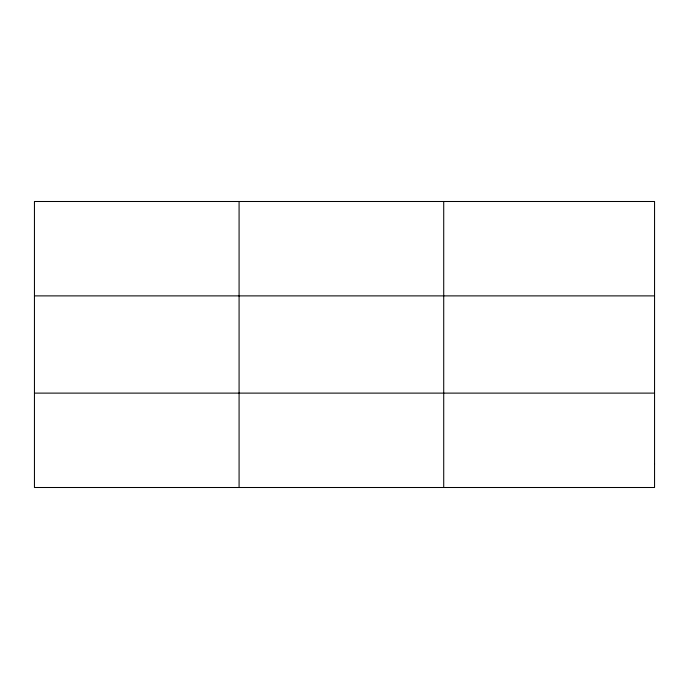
<?xml version="1.0" encoding="UTF-8"?>
<svg xmlns="http://www.w3.org/2000/svg" width="689" height="689" viewBox="0 0 689 689"><rect width="100%" height="100%" fill="white"/><g stroke="black" fill="none" stroke-linecap="round" stroke-linejoin="round"><path stroke-width="1.03" d="M239.083 487.502L239.083 201.498M443.716 487.502L443.716 201.498M34.45 295.882L654.55 295.882M34.45 393.118L654.55 393.118M654.55 463.904L654.55 487.502L34.45 487.502L34.45 201.498L654.55 201.498L654.55 463.904"/></g></svg>
